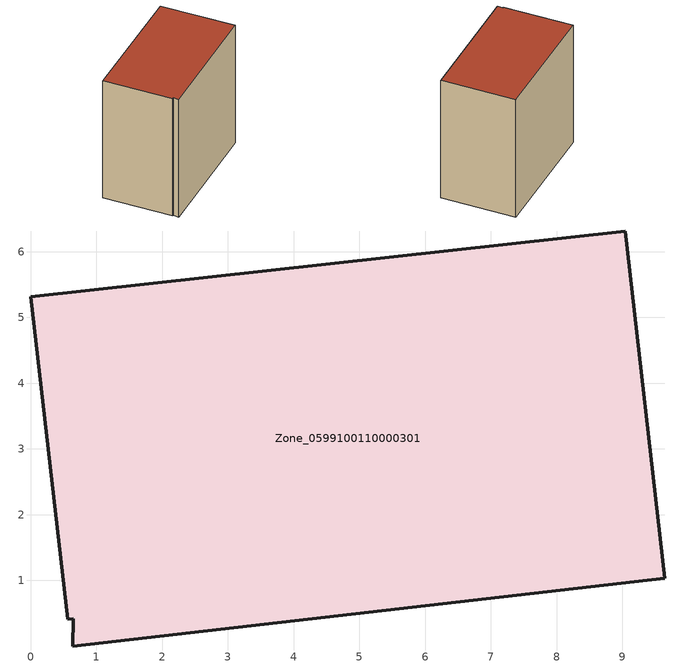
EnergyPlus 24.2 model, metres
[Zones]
Zone_0599100110000301
 floor ground (C_G): 0.65,0.41 0.56,0.41 0,5.32 9.04,6.32 9.64,1.03 0.64,0 z1.98
 wall outside (C_F): 9.64,1.03 9.04,6.32 0,5.32 0.56,0.41 0.65,0.41 0.64,0 9.64,1.03 z1.98:11.27
 roof outside (C_R): 0.65,0.41 0.64,0 9.64,1.03 9.04,6.32 0,5.32 0.56,0.41 z11.27
[BUILDING]
Pand.0599100110000301: North Axis=0; Terrain=City; Loads Convergence Tolerance Value=0.04; Temperature Convergence Tolerance Value=0.4; Solar Distribution=FullExterior; Maximum Number of Warmup Days=25; Minimum Number of Warmup Days=1
[Site:Location]
Rotterdam.The.Hague.AP_ZH_NLD Design_Conditions: Latitude=51.96; Longitude=4.45; Time Zone=1; Elevation=-4.5
[SITE:GROUNDTEMPERATURE:BUILDINGSURFACE]
18, 18, 18, 18, 18, 18, 18, 18, 18, 18, 18, 18
[MATERIAL] Thermal Absorptance=0.9; Solar Absorptance=0.7; Visible Absorptance=0.7
Name | Roughness | Thickness | Conductivity | Density | Specific Heat
G.TI.2015-2018 | MediumSmooth | 0.15 | 0.0428571 | 540 | 1210
F.TI.2015-2018 | Rough | 0.3 | 0.0666667 | 1920 | 840
R.TI.2015-2018 | MediumRough | 0.2 | 0.0333333 | 1500 | 1000
[CONSTRUCTION]
C_G: G.TI.2015-2018
C_F: F.TI.2015-2018
C_R: R.TI.2015-2018
[ZONE]
Zone_0599100110000301: Type=1; Multiplier=1; Ceiling Height=Autocalculate; Volume=Autocalculate; Floor Area=autocalculate; Part of Total Floor Area=Yes
[ZONEINFILTRATION:DESIGNFLOWRATE]
Infil_Zone_0599100110000301: Zone or ZoneList or Space or SpaceList=Zone_0599100110000301; Schedule=AlwaysOn; Design Flow Rate Calculation Method=Flow/Area; Flow Rate per Floor Area=0.0015; Constant Term Coefficient=1; Temperature Term Coefficient=0; Velocity Term Coefficient=0; Velocity Squared Term Coefficient=0
[HVACTEMPLATE:ZONE:IDEALLOADSAIRSYSTEM]
Zone_0599100110000301: Maximum Heating Supply Air Temperature=50; Minimum Cooling Supply Air Temperature=13; Maximum Heating Supply Air Humidity Ratio=0.0156; Minimum Cooling Supply Air Humidity Ratio=0.0077; Heating Limit=NoLimit; Cooling Limit=NoLimit; Dehumidification Control Type=ConstantSensibleHeatRatio; Cooling Sensible Heat Ratio=0.7; Dehumidification Setpoint=60; Humidification Control Type=None; Humidification Setpoint=30; Outdoor Air Method=None; Outdoor Air Flow Rate per Person=0.00944; Outdoor Air Flow Rate per Zone Floor Area=0; Outdoor Air Flow Rate per Zone=0; Demand Controlled Ventilation Type=None; Outdoor Air Economizer Type=NoEconomizer; Heat Recovery Type=None; Sensible Heat Recovery Effectiveness=0.7; Latent Heat Recovery Effectiveness=0.65
[ZONECONTROL:THERMOSTAT]
ThermostatControl_Zone_0599100110000301: Zone or ZoneList=Zone_0599100110000301; Control Type Schedule=DualSetpointControlType; Control 1=Thermostat_Zone_0599100110000301; Temperature Difference Between Cutout And Setpoint=0
[THERMOSTATSETPOINT:DUALSETPOINT]
Thermostat_Zone_0599100110000301: Heating Setpoint Temperature Schedule=HeatingSetpoint_Zone_0599100110000301; Cooling Setpoint Temperature Schedule=CoolingSetpoint_Zone_0599100110000301
[SCHEDULE:COMPACT]
HeatingSetpoint_Zone_0599100110000301: Through: 12/31, For: AllDays, Until: 24:00, 21
CoolingSetpoint_Zone_0599100110000301: Through: 12/31, For: AllDays, Until: 24:00, 24
DualSetpointControlType: Through: 12/31, For: AllDays, Until: 24:00, 4
AlwaysOn: Through: 12/31, For: AllDays, Until: 24:00, 1
